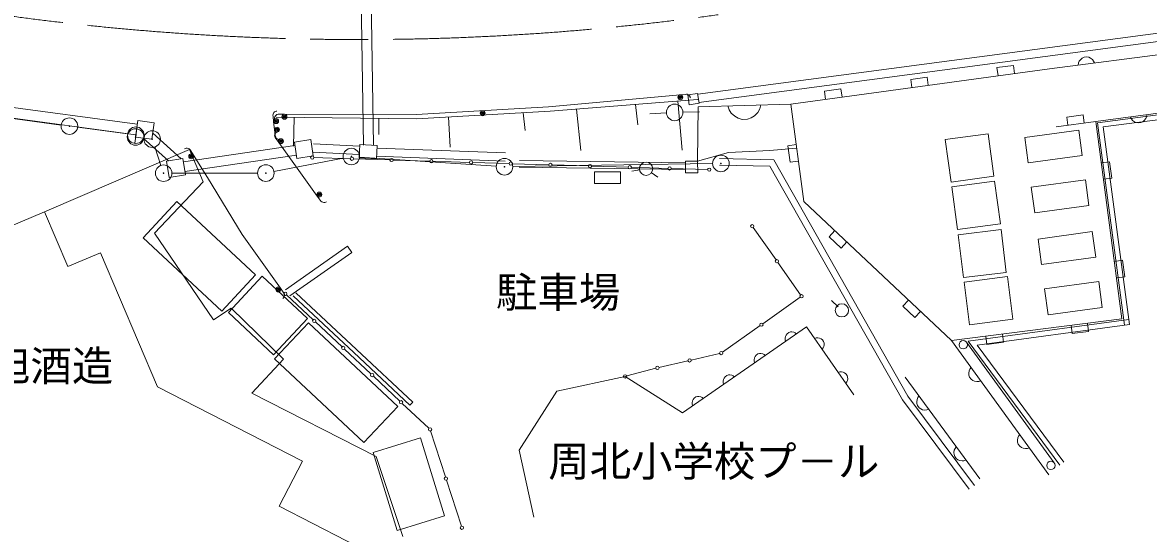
# Model space of a CAD drawing. Units: millimetres, scale not verified. Extents: x 40000 to 680000, y 20000 to 380000.
# Drawn here: x 217107 to 285132, y 246487 to 277360 of the extents above; entities that cross this region are included whole.
import ezdxf
from ezdxf.enums import TextEntityAlignment as Align

# ---------------------------------------------------------------- set-up
doc = ezdxf.new("R2010")
doc.units = ezdxf.units.MM
doc.header["$LTSCALE"] = 1000
doc.linetypes.add('CHAIN', pattern=[18.5, 12, -1.5, 3.5, -1.5])
for name, color, linetype, lineweight in [('M-BGD', 7, 'Continuous', 13), ('M-BMK', 2, 'CHAIN', 13), ('M-BMK-ROW', 30, 'Continuous', 13), ('M-STR-HTXT', 7, 'Continuous', 13)]:
    doc.layers.add(name, color=color, linetype=linetype, lineweight=lineweight)
doc.layers.add('M-BGD-HTXT', color=7, linetype='Continuous')
doc.styles.add('ＭＳ ゴシック', font='')
doc.styles.get('ＭＳ ゴシック').set_extended_font_data('MS Gothic')

msp = doc.modelspace()

# ---------------------------------------------------------------- linework, layer by layer
at = {"layer": 'M-BGD'}
for p, q in [((320427, 281321), (257910, 273033)), ((320493, 280825), (257976, 272537)), ((237553, 280102), (237708, 269948)), ((238154, 280100), (238308, 269957)), ((296989, 276888), (279146, 274566)), ((280905, 274916), (280880, 274792)), ((280951, 275023), (280905, 274916)), ((281037, 275135), (280951, 275023)), ((281129, 275207), (281037, 275135)), ((281243, 275263), (281129, 275207)), ((281401, 275283), (281243, 275263)), ((281526, 275259), (281401, 275283)), ((281632, 275212), (281526, 275259)), ((281745, 275126), (281632, 275212)), ((281817, 275035), (281745, 275126)), ((281872, 274921), (281817, 275035)), ((279146, 274566), (263517, 272430)), ((276969, 274773), (275978, 274638)), ((275978, 274638), (276046, 274142)), ((277036, 274278), (276969, 274773)), ((271759, 274061), (270768, 273926)), ((270768, 273926), (270836, 273430)), ((271827, 273566), (271759, 274061)), ((224031, 271224), (209549, 273170)), ((248884, 272258), (256834, 272993)), ((256834, 272993), (257133, 273021)), ((257133, 273021), (257213, 273028)), ((257213, 273028), (257263, 273023)), ((257263, 273023), (257326, 272999)), ((257893, 273071), (257299, 272985)), ((257299, 272985), (257385, 272394)), ((257326, 272999), (257369, 272972)), ((257369, 272972), (257402, 272935)), ((257402, 272935), (257437, 272878)), ((257437, 272878), (257452, 272830)), ((257452, 272830), (257455, 272800)), ((257979, 272480), (257893, 273071)), ((266549, 273349), (265559, 273214)), ((265559, 273214), (265626, 272718)), ((266617, 272854), (266549, 273349)), ((281955, 271370), (297448, 273455)), ((297349, 273313), (282049, 271306)), ((297388, 273016), (282386, 271048)), ((223945, 270580), (209462, 272525)), ((240908, 271804), (248884, 272258)), ((248979, 272005), (257915, 272703)), ((250576, 272130), (250829, 269635)), ((254147, 272409), (254283, 271183)), ((256689, 272608), (256959, 269640)), ((257385, 272394), (257979, 272480)), ((257894, 268990), (257917, 272270)), ((257917, 272270), (263517, 272430)), ((259717, 272322), (259804, 272084)), ((261529, 271933), (261643, 272137)), ((261643, 272137), (261716, 272379)), ((264310, 266541), (263517, 272430)), ((224075, 271442), (223939, 270443)), ((225066, 271306), (224075, 271442)), ((232237, 271767), (232242, 271818)), ((232246, 271688), (232237, 271767)), ((232242, 271818), (232265, 271881)), ((232278, 271389), (232246, 271688)), ((232265, 271881), (232291, 271924)), ((232291, 271924), (232327, 271958)), ((232327, 271958), (232384, 271994)), ((232331, 271610), (232351, 271670)), ((232331, 271570), (232331, 271610)), ((232351, 271670), (232381, 271720)), ((232381, 271720), (232431, 271770)), ((232384, 271994), (232432, 272009)), ((232427, 271642), (240909, 271545)), ((232431, 271770), (232481, 271800)), ((232432, 272009), (232462, 272013)), ((232481, 271800), (232551, 271820)), ((232551, 271820), (232631, 271819)), ((232631, 271819), (232931, 271819)), ((232931, 271819), (240908, 271804)), ((233514, 271629), (233472, 269881)), ((238638, 271571), (238632, 270588)), ((240909, 271545), (248979, 272005)), ((242840, 271655), (242948, 269825)), ((247356, 271913), (247466, 270829)), ((256006, 271897), (255008, 271833)), ((257005, 271941), (258005, 271965)), ((259804, 272084), (259930, 271888)), ((259930, 271888), (260135, 271693)), ((260135, 271693), (260339, 271579)), ((260339, 271579), (260581, 271506)), ((260581, 271506), (260901, 271515)), ((260901, 271515), (261138, 271602)), ((261138, 271602), (261335, 271728)), ((261335, 271728), (261529, 271933)), ((281186, 271775), (280194, 271648)), ((280194, 271648), (280257, 271152)), ((281249, 271279), (281186, 271775)), ((284042, 271651), (284097, 271537)), ((284097, 271537), (284170, 271446)), ((284170, 271446), (284283, 271360)), ((284786, 271367), (284877, 271440)), ((284877, 271440), (284963, 271553)), ((284963, 271553), (285009, 271660)), ((285009, 271660), (285033, 271784)), ((224929, 270308), (225066, 271306)), ((232334, 270871), (232278, 271389)), ((232366, 270572), (232334, 270871)), ((280927, 270862), (277656, 270423)), ((279551, 271062), (281955, 271370)), ((281134, 269316), (280927, 270862)), ((281955, 271370), (283530, 259456)), ((282049, 271306), (283693, 259070)), ((282386, 271048), (283990, 259110)), ((284283, 271360), (284390, 271314)), ((284390, 271314), (284514, 271290)), ((284514, 271290), (284673, 271312)), ((284673, 271312), (284786, 271367)), ((223939, 270443), (224929, 270308)), ((225923, 269010), (224401, 270380)), ((226686, 269131), (224978, 270667)), ((232340, 270526), (232341, 270576)), ((232351, 270460), (232340, 270526)), ((232341, 270576), (232356, 270624)), ((232372, 270413), (232351, 270460)), ((232356, 270624), (232387, 270683)), ((232374, 270493), (232366, 270572)), ((232419, 270348), (232372, 270413)), ((232402, 270425), (232374, 270493)), ((232387, 270683), (232422, 270720)), ((232437, 270379), (232402, 270425)), ((232594, 270105), (232419, 270348)), ((232422, 270720), (232446, 270738)), ((232492, 270335), (232437, 270379)), ((232545, 270310), (232492, 270335)), ((232607, 270297), (232545, 270310)), ((234917, 266876), (232594, 270105)), ((232646, 270301), (232607, 270297)), ((234521, 270290), (233533, 270136)), ((233533, 270136), (233686, 269149)), ((234674, 269304), (234521, 270290)), ((275444, 270644), (272852, 270289)), ((272852, 270289), (273205, 267713)), ((275798, 268068), (275444, 270644)), ((277656, 270423), (277863, 268878)), ((218438, 265919), (227187, 269697)), ((233566, 269939), (226830, 268951)), ((226900, 269732), (226934, 269753)), ((226934, 269753), (226995, 269768)), ((226995, 269768), (227054, 269769)), ((227054, 269769), (227123, 269753)), ((227123, 269753), (227175, 269726)), ((227175, 269726), (227229, 269678)), ((227187, 269697), (228029, 267744)), ((227229, 269678), (227271, 269610)), ((227271, 269610), (227430, 269355)), ((234661, 269521), (237440, 269380)), ((234687, 270021), (237465, 269880)), ((237488, 269980), (237445, 269181)), ((238528, 269924), (237488, 269980)), ((238485, 269126), (238528, 269924)), ((238512, 269778), (246282, 269483)), ((259758, 269513), (257894, 268990)), ((262257, 269629), (259758, 269513)), ((263876, 269766), (262257, 269629)), ((263847, 269981), (263351, 269914)), ((263351, 269914), (263485, 268923)), ((226796, 269148), (225814, 268993)), ((225814, 268993), (225970, 268005)), ((226952, 268161), (226796, 269148)), ((233653, 269346), (226918, 268358)), ((227430, 269355), (228285, 267988)), ((233686, 269149), (234674, 269304)), ((236910, 269129), (234712, 269196)), ((239308, 269056), (237110, 269123)), ((237445, 269181), (238485, 269126)), ((238493, 269278), (246273, 268983)), ((241706, 268983), (239508, 269050)), ((244104, 268910), (241906, 268977)), ((246503, 268837), (244304, 268904)), ((248901, 268764), (246702, 268831)), ((257153, 268882), (247128, 269025)), ((251299, 268691), (249101, 268758)), ((257894, 268990), (257164, 268986)), ((257164, 268986), (257168, 268276)), ((257898, 268280), (257894, 268990)), ((262266, 268673), (259210, 268749)), ((262503, 269067), (259220, 269149)), ((270600, 254782), (262503, 269067)), ((263485, 268923), (263980, 268990)), ((277863, 268878), (281134, 269316)), ((282779, 268952), (282283, 268887)), ((282910, 267961), (282779, 268952)), ((225970, 268005), (226952, 268161)), ((257148, 268482), (247122, 268625)), ((253697, 268618), (251499, 268685)), ((253227, 268335), (251661, 268330)), ((251661, 268330), (251663, 267630)), ((253229, 267635), (253227, 268335)), ((256095, 268546), (253897, 268612)), ((254410, 268463), (253917, 268378)), ((255082, 268305), (255486, 268010)), ((258493, 268473), (256295, 268539)), ((257168, 268276), (257898, 268280)), ((270264, 254563), (262266, 268673)), ((273205, 267713), (275798, 268068)), ((228029, 267744), (225080, 264642)), ((228285, 267988), (230369, 264550)), ((251663, 267630), (253229, 267635)), ((275837, 267782), (273245, 267432)), ((273245, 267432), (273592, 264855)), ((276184, 265205), (275837, 267782)), ((281322, 267852), (278052, 267409)), ((278052, 267409), (278262, 265856)), ((281533, 266299), (281322, 267852)), ((282414, 267895), (282910, 267961)), ((235092, 266632), (234917, 266876)), ((226435, 266543), (224392, 264346)), ((231189, 262124), (226435, 266543)), ((235139, 266567), (235092, 266632)), ((235196, 266522), (235139, 266567)), ((235249, 266499), (235196, 266522)), ((235319, 266488), (235249, 266499)), ((235377, 266493), (235319, 266488)), ((235438, 266511), (235377, 266493)), ((235470, 266535), (235438, 266511)), ((273235, 258145), (264310, 266541)), ((278262, 265856), (281533, 266299)), ((214615, 264311), (218438, 265919)), ((218438, 265919), (219843, 262620)), ((225080, 264642), (228651, 259401)), ((262629, 263016), (261256, 264968)), ((266177, 264785), (265835, 264420)), ((273592, 264855), (276184, 265205)), ((276227, 264845), (273638, 264536)), ((276535, 262264), (276227, 264845)), ((281731, 264728), (278463, 264272)), ((281946, 263185), (281731, 264728)), ((224392, 264346), (229147, 259927)), ((230369, 264550), (232686, 261315)), ((265835, 264420), (266563, 263735)), ((266563, 263735), (266906, 264099)), ((273638, 264536), (273947, 261954)), ((278463, 264272), (278678, 262730)), ((219843, 262620), (221825, 263438)), ((221825, 263438), (225258, 255346)), ((236748, 263841), (233002, 261214)), ((237006, 263473), (233260, 260845)), ((237006, 263473), (236748, 263841)), ((264117, 260901), (262744, 262853)), ((278678, 262730), (281946, 263185)), ((283566, 262995), (283071, 262930)), ((283697, 262004), (283566, 262995)), ((229147, 259927), (231189, 262124)), ((231594, 262034), (229544, 259844)), ((234327, 259476), (231594, 262034)), ((273947, 261954), (276535, 262264)), ((276606, 262011), (273993, 261675)), ((276938, 259433), (276606, 262011)), ((283202, 261938), (283697, 262004)), ((232686, 261315), (232860, 261071)), ((273993, 261675), (274326, 259096)), ((282129, 261706), (278859, 261260)), ((278859, 261260), (279071, 259703)), ((282341, 260150), (282129, 261706)), ((232856, 260699), (232832, 260682)), ((232891, 260737), (232856, 260699)), ((232860, 261071), (232907, 261006)), ((232922, 260796), (232891, 260737)), ((232907, 261006), (232928, 260960)), ((232937, 260844), (232922, 260796)), ((232928, 260960), (232938, 260894)), ((232938, 260894), (232937, 260844)), ((233058, 260905), (234660, 259403)), ((237117, 257429), (233458, 260846)), ((237287, 257612), (233629, 261029)), ((261830, 259162), (264093, 260761)), ((266386, 260175), (265979, 260562)), ((270640, 260587), (270297, 260223)), ((228651, 259401), (229722, 260091)), ((229722, 260091), (232882, 257012)), ((270297, 260223), (271025, 259537)), ((271025, 259537), (271368, 259902)), ((279071, 259703), (282341, 260150)), ((229544, 259844), (232278, 257285)), ((232278, 257285), (234327, 259476)), ((234388, 259219), (232335, 257031)), ((239774, 254166), (234388, 259219)), ((234806, 259266), (236409, 257764)), ((283530, 259456), (273235, 258145)), ((283950, 259407), (274230, 258101)), ((274326, 259096), (276938, 259433)), ((281515, 258695), (281452, 259191)), ((264477, 258970), (256988, 253773)), ((259403, 257448), (261666, 259047)), ((263297, 258560), (263236, 258479)), ((263402, 258633), (263297, 258560)), ((263499, 258661), (263402, 258633)), ((263592, 258667), (263499, 258661)), ((263703, 258647), (263592, 258667)), ((263788, 258609), (263703, 258647)), ((263869, 258548), (263788, 258609)), ((267327, 254862), (264477, 258970)), ((283990, 259110), (274773, 257872)), ((276368, 258040), (276305, 258536)), ((280460, 259065), (280523, 258569)), ((280523, 258569), (281515, 258695)), ((263198, 258394), (263178, 258282)), ((263178, 258282), (263184, 258189)), ((263184, 258189), (263212, 258092)), ((263236, 258479), (263198, 258394)), ((265059, 258300), (264962, 258271)), ((265152, 258306), (265059, 258300)), ((265263, 258286), (265152, 258306)), ((265348, 258248), (265263, 258286)), ((265429, 258187), (265348, 258248)), ((265502, 258082), (265429, 258187)), ((265531, 257985), (265502, 258082)), ((265517, 257780), (265537, 257892)), ((265537, 257892), (265531, 257985)), ((273235, 258145), (279114, 250040)), ((279439, 250747), (274142, 258038)), ((274230, 258101), (279770, 250623)), ((274773, 257872), (280014, 250798)), ((275313, 258410), (275376, 257914)), ((275376, 257914), (276368, 258040)), ((236555, 257627), (238158, 256125)), ((240507, 254244), (237117, 257429)), ((240679, 254426), (237287, 257612)), ((257505, 256964), (259224, 257367)), ((261364, 257180), (261326, 257095)), ((261425, 257261), (261364, 257180)), ((261530, 257334), (261425, 257261)), ((261627, 257362), (261530, 257334)), ((261720, 257368), (261627, 257362)), ((261831, 257348), (261720, 257368)), ((261916, 257310), (261831, 257348)), ((261997, 257249), (261916, 257310)), ((265418, 257614), (265478, 257695)), ((265478, 257695), (265517, 257780)), ((232882, 257012), (230969, 254965)), ((232335, 257031), (237722, 251978)), ((253608, 256004), (255366, 256470)), ((255560, 256518), (257310, 256919)), ((261326, 257095), (261306, 256983)), ((261306, 256983), (261312, 256890)), ((261312, 256890), (261340, 256793)), ((274411, 256524), (274338, 256421)), ((238304, 255989), (239906, 254487)), ((249390, 255086), (253512, 255979)), ((256988, 253773), (253512, 255979)), ((259453, 255795), (259433, 255684)), ((259492, 255880), (259453, 255795)), ((259552, 255961), (259492, 255880)), ((259658, 256034), (259552, 255961)), ((259755, 256063), (259658, 256034)), ((259848, 256069), (259755, 256063)), ((259959, 256049), (259848, 256069)), ((260044, 256011), (259959, 256049)), ((260125, 255950), (260044, 256011)), ((266484, 256246), (266387, 256217)), ((266577, 256252), (266484, 256246)), ((266688, 256232), (266577, 256252)), ((266773, 256194), (266688, 256232)), ((266854, 256133), (266773, 256194)), ((266927, 256028), (266854, 256133)), ((266956, 255931), (266927, 256028)), ((266942, 255726), (266962, 255838)), ((266962, 255838), (266956, 255931)), ((274936, 249784), (270438, 255935)), ((274292, 256314), (274270, 256174)), ((274270, 256174), (274280, 256058)), ((274280, 256058), (274318, 255937)), ((274338, 256421), (274292, 256314)), ((274318, 255937), (274412, 255808)), ((274412, 255808), (274515, 255734)), ((225258, 255346), (234023, 250863)), ((259433, 255684), (259440, 255591)), ((259440, 255591), (259468, 255494)), ((266843, 255560), (266904, 255641)), ((266904, 255641), (266942, 255726)), ((274515, 255734), (274622, 255688)), ((274622, 255688), (274762, 255666)), ((274762, 255666), (274878, 255676)), ((274878, 255676), (274998, 255714)), ((230969, 254965), (238469, 251139)), ((240507, 254244), (240679, 254426)), ((247117, 251526), (249390, 255086)), ((257581, 254496), (257561, 254385)), ((257620, 254581), (257581, 254496)), ((257680, 254662), (257620, 254581)), ((257786, 254735), (257680, 254662)), ((257883, 254764), (257786, 254735)), ((257976, 254770), (257883, 254764)), ((258087, 254750), (257976, 254770)), ((258172, 254711), (258087, 254750)), ((258253, 254651), (258172, 254711)), ((274290, 249155), (270264, 254563)), ((274611, 249394), (270600, 254782)), ((271148, 254591), (271127, 254451)), ((271127, 254451), (271137, 254335)), ((271194, 254698), (271148, 254591)), ((271267, 254801), (271194, 254698)), ((237722, 251978), (239774, 254166)), ((240052, 254350), (241655, 252848)), ((257561, 254385), (257567, 254292)), ((257567, 254292), (257596, 254195)), ((271137, 254335), (271176, 254214)), ((271176, 254214), (271270, 254085)), ((271270, 254085), (271373, 254012)), ((271373, 254012), (271481, 253967)), ((271481, 253967), (271621, 253945)), ((271621, 253945), (271737, 253955)), ((271737, 253955), (271857, 253994)), ((241758, 252684), (242659, 249901)), ((277351, 252471), (277277, 252368)), ((241152, 252262), (238285, 251377)), ((242608, 247546), (241152, 252262)), ((273516, 251726), (273443, 251622)), ((277231, 252261), (277209, 252121)), ((277209, 252121), (277219, 252005)), ((277219, 252005), (277257, 251885)), ((277277, 252368), (277231, 252261)), ((277257, 251885), (277351, 251755)), ((277351, 251755), (277454, 251681)), ((238285, 251377), (239742, 246660)), ((238469, 251139), (240078, 246314)), ((248005, 247467), (247117, 251526)), ((273398, 251515), (273376, 251375)), ((273376, 251375), (273386, 251259)), ((273386, 251259), (273425, 251139)), ((273443, 251622), (273398, 251515)), ((273425, 251139), (273519, 251009)), ((277454, 251681), (277561, 251636)), ((277561, 251636), (277701, 251613)), ((277701, 251613), (277817, 251624)), ((277817, 251624), (277938, 251662)), ((234023, 250863), (232622, 248130)), ((273519, 251009), (273623, 250936)), ((273623, 250936), (273730, 250891)), ((273730, 250891), (273870, 250869)), ((273870, 250869), (273986, 250880)), ((273986, 250880), (274106, 250918)), ((242720, 249711), (243620, 246928)), ((232622, 248130), (243641, 242479)), ((239742, 246660), (242608, 247546))]:
    msp.add_line(p, q, dxfattribs=at)
for centre, radius in [((256848, 272844), 150), ((256848, 272844), 90), ((256848, 272844), 30), ((256505, 271929), 500), ((232427, 271405), 150), ((232427, 271405), 90), ((232427, 271405), 30), ((232931, 271669), 150), ((232931, 271669), 90), ((232931, 271669), 30), ((244908, 271881), 150), ((244908, 271881), 90), ((244908, 271881), 30), ((232483, 270887), 150), ((232483, 270887), 90), ((232483, 270887), 30), ((232716, 270192), 150), ((232716, 270192), 90), ((232716, 270192), 30), ((227303, 269276), 150), ((227303, 269276), 90), ((227303, 269276), 30), ((234612, 269199), 100), ((237010, 269126), 100), ((239408, 269053), 100), ((241806, 268980), 100), ((244204, 268907), 100), ((246602, 268834), 100), ((249001, 268761), 100), ((251399, 268688), 100), ((253797, 268615), 100), ((254779, 268527), 400), ((256195, 268543), 100), ((258593, 268470), 100), ((235038, 266964), 150), ((235038, 266964), 90), ((235038, 266964), 30), ((261198, 265050), 100), ((262687, 262935), 100), ((232564, 261228), 150), ((232564, 261228), 90), ((232564, 261228), 30), ((232985, 260973), 100), ((264175, 260819), 100), ((266610, 259968), 400), ((234733, 259335), 100), ((261748, 259104), 100), ((273940, 257891), 250), ((236482, 257696), 100), ((259321, 257390), 100), ((255463, 256496), 100), ((257408, 256942), 100), ((238231, 256057), 100), ((253512, 255979), 100), ((239979, 254418), 100), ((241728, 252779), 100), ((241728, 252779), 100), ((279236, 250600), 250), ((242689, 249806), 100), ((243651, 246833), 100)]:
    msp.add_circle(centre, radius, dxfattribs=at)
at = {"layer": 'M-BMK'}
msp.add_ellipse((237462, 439182), major_axis=(0, -162852), ratio=0.982264, start_param=6.064654, end_param=6.419144, dxfattribs=at)
at = {"layer": 'M-BMK-ROW'}
for p, q in [((219445, 271166), (207912, 272697)), ((223459, 270628), (220436, 271034)), ((224007, 270940), (223885, 270066)), ((224445, 270380), (224434, 270382)), ((225473, 268729), (225100, 269843)), ((236482, 269167), (232297, 268358)), ((245727, 268679), (237472, 269229)), ((258802, 268837), (246726, 268653)), ((231306, 268262), (226132, 268256))]:
    msp.add_line(p, q, dxfattribs=at)
for centre, radius in [((219940, 271101), 500), ((219940, 271101), 20), ((223938, 270445), 500), ((223950, 270551), 500), ((224941, 270317), 500), ((223938, 270445), 20), ((223950, 270551), 20), ((224941, 270317), 20), ((236973, 269262), 500), ((225632, 268255), 500), ((231806, 268263), 500), ((236973, 269262), 20), ((246226, 268645), 500), ((259302, 268844), 500), ((259302, 268844), 20), ((225632, 268255), 20), ((231806, 268263), 20), ((246226, 268645), 20)]:
    msp.add_circle(centre, radius, dxfattribs=at)

# ---------------------------------------------------------------- texts
at = {"layer": 'M-BGD-HTXT', "style": 'ＭＳ ゴシック'}
msp.add_text('旭酒造', height=1833, dxfattribs=at).set_placement((215089, 255149), align=Align.BOTTOM_LEFT)
at = {"layer": 'M-STR-HTXT', "style": 'ＭＳ ゴシック'}
for s, p in [('駐車場', (245715, 259594)), ('周北小学校プ－ル', (248872, 249382))]:
    msp.add_text(s, height=1833, dxfattribs=at).set_placement(p, align=Align.BOTTOM_LEFT)

doc.saveas('drawing.dxf')
